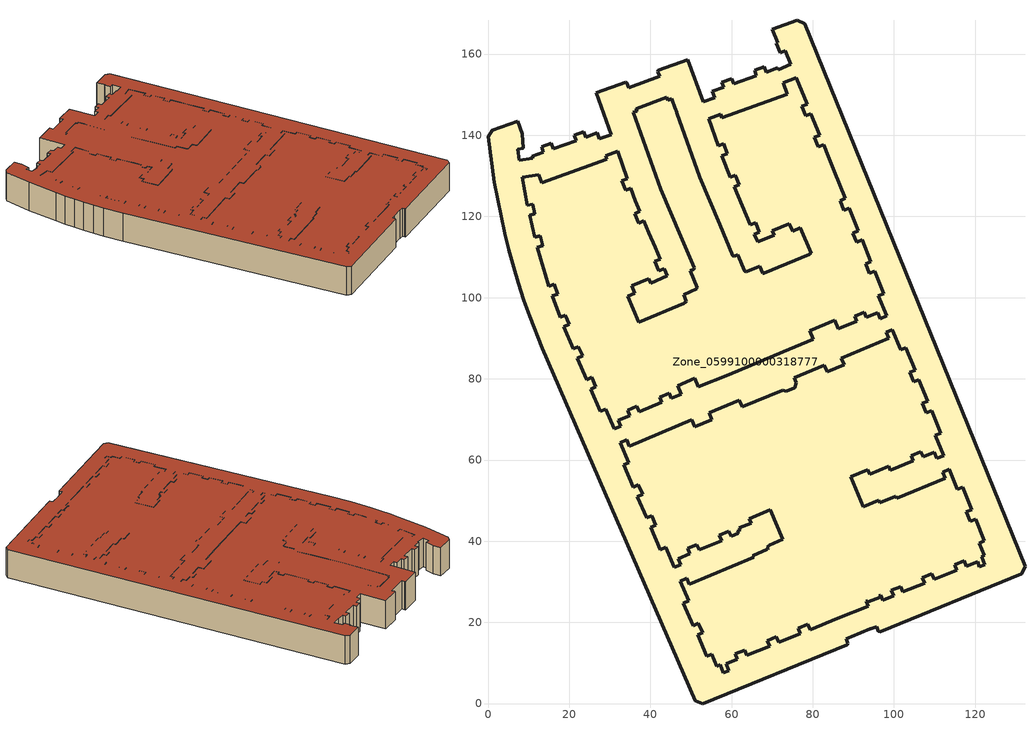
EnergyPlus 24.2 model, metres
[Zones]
Zone_0599100000318777
 floor ground (C_G): 94.15,18.46 89.47,16.51 88.2,15.97 88.66,14.87 88.48,14.47 52.85,0 51.02,0.76 13.42,87.49 10.29,95.38 8.83,99.35 7.48,103.62 6.35,107.47 5.16,111.76 4.15,115.88 1.57,128.46 0,139.58 1.06,141.27 7.31,143.49 8.41,140.38 8.73,136.75 7.38,136.55 7.72,133.87 11.04,134.33 10.89,134.79 13.66,135.75 13.25,137.12 15.62,137.97 16.11,136.72 21.7,138.66 21.23,140.01 23.62,140.86 24.09,139.53 26.95,140.55 27.45,139.07 30.31,140.09 26.67,150.46 33.91,153.09 34.21,152.94 34.64,151.71 42.25,154.48 41.83,155.66 41.95,155.96 49.18,158.56 53,148.26 55.79,149.28 55.25,150.77 58.1,151.78 57.63,153.1 60.01,153.96 60.48,152.64 66.12,154.69 65.65,156.01 68.06,156.87 68.52,155.55 71.4,156.57 71.5,156.16 74.63,157.44 73.24,160.85 71.97,160.32 71.02,162.6 71.4,162.74 70.04,166.07 76.13,168.28 77.96,167.49 132.27,33.78 131.47,31.96 96.56,17.74 96.15,17.87 95.7,18.98 94.22,18.38 z0; 72.61,77.18 62.59,73.09 61.92,74.69 54.45,71.59 55.13,69.94 50.9,68.23 50.17,69.88 34.78,63.44 34.15,64.97 32.55,64.29 34.69,59.36 33.39,58.8 35.75,53.26 37.06,53.86 38.08,51.58 36.79,50.97 39.06,45.75 40.34,46.28 41.36,43.98 40.05,43.39 42.44,37.9 43.74,38.45 45.86,33.56 47.52,34.26 46.9,35.73 49.66,36.92 49.16,38.21 51.48,39.17 51.99,37.88 57.56,40.16 57.02,41.49 59.36,42.45 59.91,41.17 61.69,41.9 61.48,42.44 62.15,42.78 61.94,43.27 64.79,44.46 64.35,45.52 69.57,47.7 72.63,40.45 69.28,39.01 69.21,38.84 68.83,38.68 68.99,38.31 68.87,38.01 68.76,37.96 65.24,36.46 65.42,35.99 49.57,29.39 48.95,30.86 47.33,30.17 49.45,25.29 48.15,24.72 50.53,19.21 51.84,19.78 52.85,17.46 51.62,16.9 53.83,11.61 55.12,12.18 56.39,9.2 57.18,9.53 57.98,7.61 59.31,8.09 58.7,9.79 61.36,10.89 60.88,12.23 63.22,13.19 63.79,11.88 69.37,14.15 68.8,15.46 71.03,16.43 71.64,15.11 76.94,17.22 76.45,18.58 78.79,19.51 79.33,18.2 86.11,21.08 86.15,20.99 93.69,24 93.19,25.24 93.49,25.36 93.6,25.03 96.58,26.21 96.42,26.59 96.75,26.7 97.18,25.48 99.91,26.56 99.33,27.88 101.68,28.83 102.17,27.53 107.54,29.69 107,30.98 109.34,31.95 109.9,30.61 115.51,32.9 114.94,34.24 117.29,35.18 117.8,33.89 120.58,34.98 121.05,33.73 122.41,34.25 121.59,36.22 122.24,36.5 121,39.53 122.26,40.07 120.15,45.4 118.81,44.88 117.84,47.22 119.16,47.73 116.91,53.32 115.59,52.78 113.6,57.69 111.98,57.04 112.61,55.55 100.63,50.59 100.4,51.09 96.55,49.47 96.27,50.07 92.4,48.5 89.29,55.88 93.5,57.61 93.98,56.55 98.67,58.5 99.1,57.43 104.76,59.79 104.25,61.08 106.56,62.05 107.16,60.79 109.91,61.9 110.54,60.41 112.21,61.1 110.2,66.06 111.49,66.59 109.27,72.16 107.94,71.61 106.98,73.96 108.26,74.5 106.13,79.76 104.83,79.26 103.88,81.6 105.2,82.14 102.91,87.68 101.63,87.17 99.6,92.09 98.06,91.43 98.67,89.96 87.03,85.12 87.69,83.49 83.51,81.76 82.85,83.33 75.38,80.31 75.94,78.97 75.52,77.84 73.47,76.97 z0; 98.2,95.48 96.17,100.4 97.48,100.94 95.26,106.53 93.96,105.99 93,108.3 94.3,108.82 92.16,114.19 90.85,113.65 89.88,115.91 91.22,116.48 88.95,122.07 87.65,121.56 86.75,123.88 88,124.43 85.26,131.14 83.81,134.77 82.64,137.65 81.35,137.1 80.4,139.44 81.69,140.01 79.53,145.28 78.25,144.8 77.29,147.14 78.61,147.68 75.91,154.18 72.71,152.87 73.73,150.1 57.6,144.27 57.28,145.14 54.32,144.09 56.7,137.4 58.04,137.87 58.88,135.49 57.61,134.97 59.66,129.69 60.95,130.17 61.91,127.85 60.65,127.27 64.59,117.91 65.9,118.47 66.87,116.15 65.59,115.58 66.41,113.72 70.46,115.42 70.01,116.48 74.21,118.25 75.02,116.4 76.92,117.21 79.62,110.92 79.18,110.74 79.2,110.69 67.91,105.94 67.67,106.02 66.9,107.69 63.57,106.32 63.27,106.44 61.53,110.55 60.64,110.19 60.34,110.32 57.03,118.11 52.17,129.64 46.45,145.58 46.51,145.61 46.15,146.6 46.09,146.57 45.22,149 44.3,148.67 44.06,149.33 36.47,146.57 36.7,145.91 35.81,145.6 42.59,126.64 47.52,115.06 50.79,107.32 50.67,107 49.77,106.62 51.53,102.46 51.44,102.25 51.39,102.24 51.41,102.17 48.16,100.76 48.84,99.08 48.76,98.9 48.29,98.72 48.3,98.63 37.09,93.9 34.46,100.28 36.19,101.04 35.43,102.89 39.64,104.63 40.07,103.58 44.13,105.33 43.38,107.15 42.09,106.62 41.09,108.92 42.4,109.47 41.15,112.37 39.64,116.02 38.41,118.88 37.11,118.33 36.11,120.66 37.39,121.22 36.22,123.89 35.18,126.9 33.88,126.43 32.99,128.83 34.32,129.32 31.9,136.02 28.96,134.96 29.27,134.07 13.19,128.31 12.49,130.29 8.38,129.6 9.69,122.75 11.05,123.05 11.57,120.61 10.23,120.28 11.48,114.86 12.85,115.22 13.48,112.78 12.15,112.4 12.96,109.45 14.04,105.73 15,102.81 16.3,103.25 17.13,100.88 15.82,100.43 17.77,95.22 19.07,95.71 19.99,93.38 18.68,92.86 20.98,87.38 22.29,87.95 23.3,85.62 21.98,85.08 24.31,79.82 25.58,80.33 26.6,78.03 25.3,77.45 27.68,71.95 28.98,72.51 31.08,67.67 32.73,68.37 32.13,69.83 34.92,70.96 34.38,72.24 36.7,73.21 37.24,71.92 42.82,74.21 42.28,75.5 44.61,76.49 45.13,75.17 47.62,76.21 46.72,78.32 50.93,80.09 51.78,78.04 59.27,81.05 72.75,86.63 80.16,89.77 79.29,91.86 85.43,94.4 86.33,92.29 90.89,94.14 90.34,95.45 92.64,96.41 93.23,95.14 96.03,96.3 96.64,94.83 z0
 wall outside (C_F): 76.13,168.28 70.04,166.07 71.4,162.74 71.02,162.6 71.97,160.32 73.24,160.85 74.63,157.44 71.5,156.16 71.4,156.57 68.52,155.55 68.06,156.87 65.65,156.01 66.12,154.69 60.48,152.64 60.01,153.96 57.63,153.1 58.1,151.78 55.25,150.77 55.79,149.28 53,148.26 49.18,158.56 41.95,155.96 41.83,155.66 42.25,154.48 34.64,151.71 34.21,152.94 33.91,153.09 26.67,150.46 30.31,140.09 27.45,139.07 26.95,140.55 24.09,139.53 23.62,140.86 21.23,140.01 21.7,138.66 16.11,136.72 15.62,137.97 13.25,137.12 13.66,135.75 10.89,134.79 11.04,134.33 7.72,133.87 7.38,136.55 8.73,136.75 8.41,140.38 7.31,143.49 1.06,141.27 0,139.58 1.57,128.46 4.15,115.88 5.16,111.76 6.35,107.47 7.48,103.62 8.83,99.35 10.29,95.38 13.42,87.49 51.02,0.76 52.85,0 88.48,14.47 88.66,14.87 88.2,15.97 89.47,16.51 94.15,18.46 94.22,18.38 95.7,18.98 96.15,17.87 96.56,17.74 131.47,31.96 132.27,33.78 77.96,167.49 76.13,168.28 / 35.81,145.6 36.7,145.91 36.47,146.57 44.06,149.33 44.3,148.67 45.22,149 46.09,146.57 46.15,146.6 46.51,145.61 46.45,145.58 52.17,129.64 57.03,118.11 60.34,110.32 60.64,110.19 61.53,110.55 63.27,106.44 63.57,106.32 66.9,107.69 67.67,106.02 67.91,105.94 79.2,110.69 79.18,110.74 79.62,110.92 76.92,117.21 75.02,116.4 74.21,118.25 70.01,116.48 70.46,115.42 66.41,113.72 65.59,115.58 66.87,116.15 65.9,118.47 64.59,117.91 60.65,127.27 61.91,127.85 60.95,130.17 59.66,129.69 57.61,134.97 58.88,135.49 58.04,137.87 56.7,137.4 54.32,144.09 57.28,145.14 57.6,144.27 73.73,150.1 72.71,152.87 75.91,154.18 78.61,147.68 77.29,147.14 78.25,144.8 79.53,145.28 81.69,140.01 80.4,139.44 81.35,137.1 82.64,137.65 83.81,134.77 85.26,131.14 88,124.43 86.75,123.88 87.65,121.56 88.95,122.07 91.22,116.48 89.88,115.91 90.85,113.65 92.16,114.19 94.3,108.82 93,108.3 93.96,105.99 95.26,106.53 97.48,100.94 96.17,100.4 98.2,95.48 96.64,94.83 96.03,96.3 93.23,95.14 92.64,96.41 90.34,95.45 90.89,94.14 86.33,92.29 85.43,94.4 79.29,91.86 80.16,89.77 72.75,86.63 59.27,81.05 51.78,78.04 50.93,80.09 46.72,78.32 47.62,76.21 45.13,75.17 44.61,76.49 42.28,75.5 42.82,74.21 37.24,71.92 36.7,73.21 34.38,72.24 34.92,70.96 32.13,69.83 32.73,68.37 31.08,67.67 28.98,72.51 27.68,71.95 25.3,77.45 26.6,78.03 25.58,80.33 24.31,79.82 21.98,85.08 23.3,85.62 22.29,87.95 20.98,87.38 18.68,92.86 19.99,93.38 19.07,95.71 17.77,95.22 15.82,100.43 17.13,100.88 16.3,103.25 15,102.81 14.04,105.73 12.96,109.45 12.15,112.4 13.48,112.78 12.85,115.22 11.48,114.86 10.23,120.28 11.57,120.61 11.05,123.05 9.69,122.75 8.38,129.6 12.49,130.29 13.19,128.31 29.27,134.07 28.96,134.96 31.9,136.02 34.32,129.32 32.99,128.83 33.88,126.43 35.18,126.9 36.22,123.89 37.39,121.22 36.11,120.66 37.11,118.33 38.41,118.88 39.64,116.02 41.15,112.37 42.4,109.47 41.09,108.92 42.09,106.62 43.38,107.15 44.13,105.33 40.07,103.58 39.64,104.63 35.43,102.89 36.19,101.04 34.46,100.28 37.09,93.9 48.3,98.63 48.29,98.72 48.76,98.9 48.84,99.08 48.16,100.76 51.41,102.17 51.39,102.24 51.44,102.25 51.53,102.46 49.77,106.62 50.67,107 50.79,107.32 47.52,115.06 42.59,126.64 35.81,145.6 / 54.45,71.59 61.92,74.69 62.59,73.09 72.61,77.18 73.47,76.97 75.52,77.84 75.94,78.97 75.38,80.31 82.85,83.33 83.51,81.76 87.69,83.49 87.03,85.12 98.67,89.96 98.06,91.43 99.6,92.09 101.63,87.17 102.91,87.68 105.2,82.14 103.88,81.6 104.83,79.26 106.13,79.76 108.26,74.5 106.98,73.96 107.94,71.61 109.27,72.16 111.49,66.59 110.2,66.06 112.21,61.1 110.54,60.41 109.91,61.9 107.16,60.79 106.56,62.05 104.25,61.08 104.76,59.79 99.1,57.43 98.67,58.5 93.98,56.55 93.5,57.61 89.29,55.88 92.4,48.5 96.27,50.07 96.55,49.47 100.4,51.09 100.63,50.59 112.61,55.55 111.98,57.04 113.6,57.69 115.59,52.78 116.91,53.32 119.16,47.73 117.84,47.22 118.81,44.88 120.15,45.4 122.26,40.07 121,39.53 122.24,36.5 121.59,36.22 122.41,34.25 121.05,33.73 120.58,34.98 117.8,33.89 117.29,35.18 114.94,34.24 115.51,32.9 109.9,30.61 109.34,31.95 107,30.98 107.54,29.69 102.17,27.53 101.68,28.83 99.33,27.88 99.91,26.56 97.18,25.48 96.75,26.7 96.42,26.59 96.58,26.21 93.6,25.03 93.49,25.36 93.19,25.24 93.69,24 86.15,20.99 86.11,21.08 79.33,18.2 78.79,19.51 76.45,18.58 76.94,17.22 71.64,15.11 71.03,16.43 68.8,15.46 69.37,14.15 63.79,11.88 63.22,13.19 60.88,12.23 61.36,10.89 58.7,9.79 59.31,8.09 57.98,7.61 57.18,9.53 56.39,9.2 55.12,12.18 53.83,11.61 51.62,16.9 52.85,17.46 51.84,19.78 50.53,19.21 48.15,24.72 49.45,25.29 47.33,30.17 48.95,30.86 49.57,29.39 65.42,35.99 65.24,36.46 68.76,37.96 68.87,38.01 68.99,38.31 68.83,38.68 69.21,38.84 69.28,39.01 72.63,40.45 69.57,47.7 64.35,45.52 64.79,44.46 61.94,43.27 62.15,42.78 61.48,42.44 61.69,41.9 59.91,41.17 59.36,42.45 57.02,41.49 57.56,40.16 51.99,37.88 51.48,39.17 49.16,38.21 49.66,36.92 46.9,35.73 47.52,34.26 45.86,33.56 43.74,38.45 42.44,37.9 40.05,43.39 41.36,43.98 40.34,46.28 39.06,45.75 36.79,50.97 38.08,51.58 37.06,53.86 35.75,53.26 33.39,58.8 34.69,59.36 32.55,64.29 34.15,64.97 34.78,63.44 50.17,69.88 50.9,68.23 55.13,69.94 54.45,71.59 z0:12.62
 roof outside (C_R): 89.47,16.51 94.15,18.46 94.22,18.38 95.7,18.98 96.15,17.87 96.56,17.74 131.47,31.96 132.27,33.78 77.96,167.49 76.13,168.28 70.04,166.07 71.4,162.74 71.02,162.6 71.97,160.32 73.24,160.85 74.63,157.44 71.5,156.16 71.4,156.57 68.52,155.55 68.06,156.87 65.65,156.01 66.12,154.69 60.48,152.64 60.01,153.96 57.63,153.1 58.1,151.78 55.25,150.77 55.79,149.28 53,148.26 49.18,158.56 41.95,155.96 41.83,155.66 42.25,154.48 34.64,151.71 34.21,152.94 33.91,153.09 26.67,150.46 30.31,140.09 27.45,139.07 26.95,140.55 24.09,139.53 23.62,140.86 21.23,140.01 21.7,138.66 16.11,136.72 15.62,137.97 13.25,137.12 13.66,135.75 10.89,134.79 11.04,134.33 7.72,133.87 7.38,136.55 8.73,136.75 8.41,140.38 7.31,143.49 1.06,141.27 0,139.58 1.57,128.46 4.15,115.88 5.16,111.76 6.35,107.47 7.48,103.62 8.83,99.35 10.29,95.38 13.42,87.49 51.02,0.76 52.85,0 88.48,14.47 88.66,14.87 88.2,15.97 z12.62; 52.85,17.46 51.84,19.78 50.53,19.21 48.15,24.72 49.45,25.29 47.33,30.17 48.95,30.86 49.57,29.39 65.42,35.99 65.24,36.46 68.76,37.96 68.87,38.01 68.99,38.31 68.83,38.68 69.21,38.84 69.28,39.01 72.63,40.45 69.57,47.7 64.35,45.52 64.79,44.46 61.94,43.27 62.15,42.78 61.48,42.44 61.69,41.9 59.91,41.17 59.36,42.45 57.02,41.49 57.56,40.16 51.99,37.88 51.48,39.17 49.16,38.21 49.66,36.92 46.9,35.73 47.52,34.26 45.86,33.56 43.74,38.45 42.44,37.9 40.05,43.39 41.36,43.98 40.34,46.28 39.06,45.75 36.79,50.97 38.08,51.58 37.06,53.86 35.75,53.26 33.39,58.8 34.69,59.36 32.55,64.29 34.15,64.97 34.78,63.44 50.17,69.88 50.9,68.23 55.13,69.94 54.45,71.59 61.92,74.69 62.59,73.09 72.61,77.18 73.47,76.97 75.52,77.84 75.94,78.97 75.38,80.31 82.85,83.33 83.51,81.76 87.69,83.49 87.03,85.12 98.67,89.96 98.06,91.43 99.6,92.09 101.63,87.17 102.91,87.68 105.2,82.14 103.88,81.6 104.83,79.26 106.13,79.76 108.26,74.5 106.98,73.96 107.94,71.61 109.27,72.16 111.49,66.59 110.2,66.06 112.21,61.1 110.54,60.41 109.91,61.9 107.16,60.79 106.56,62.05 104.25,61.08 104.76,59.79 99.1,57.43 98.67,58.5 93.98,56.55 93.5,57.61 89.29,55.88 92.4,48.5 96.27,50.07 96.55,49.47 100.4,51.09 100.63,50.59 112.61,55.55 111.98,57.04 113.6,57.69 115.59,52.78 116.91,53.32 119.16,47.73 117.84,47.22 118.81,44.88 120.15,45.4 122.26,40.07 121,39.53 122.24,36.5 121.59,36.22 122.41,34.25 121.05,33.73 120.58,34.98 117.8,33.89 117.29,35.18 114.94,34.24 115.51,32.9 109.9,30.61 109.34,31.95 107,30.98 107.54,29.69 102.17,27.53 101.68,28.83 99.33,27.88 99.91,26.56 97.18,25.48 96.75,26.7 96.42,26.59 96.58,26.21 93.6,25.03 93.49,25.36 93.19,25.24 93.69,24 86.15,20.99 86.11,21.08 79.33,18.2 78.79,19.51 76.45,18.58 76.94,17.22 71.64,15.11 71.03,16.43 68.8,15.46 69.37,14.15 63.79,11.88 63.22,13.19 60.88,12.23 61.36,10.89 58.7,9.79 59.31,8.09 57.98,7.61 57.18,9.53 56.39,9.2 55.12,12.18 53.83,11.61 51.62,16.9 z12.62; 96.17,100.4 98.2,95.48 96.64,94.83 96.03,96.3 93.23,95.14 92.64,96.41 90.34,95.45 90.89,94.14 86.33,92.29 85.43,94.4 79.29,91.86 80.16,89.77 72.75,86.63 59.27,81.05 51.78,78.04 50.93,80.09 46.72,78.32 47.62,76.21 45.13,75.17 44.61,76.49 42.28,75.5 42.82,74.21 37.24,71.92 36.7,73.21 34.38,72.24 34.92,70.96 32.13,69.83 32.73,68.37 31.08,67.67 28.98,72.51 27.68,71.95 25.3,77.45 26.6,78.03 25.58,80.33 24.31,79.82 21.98,85.08 23.3,85.62 22.29,87.95 20.98,87.38 18.68,92.86 19.99,93.38 19.07,95.71 17.77,95.22 15.82,100.43 17.13,100.88 16.3,103.25 15,102.81 14.04,105.73 12.96,109.45 12.15,112.4 13.48,112.78 12.85,115.22 11.48,114.86 10.23,120.28 11.57,120.61 11.05,123.05 9.69,122.75 8.38,129.6 12.49,130.29 13.19,128.31 29.27,134.07 28.96,134.96 31.9,136.02 34.32,129.32 32.99,128.83 33.88,126.43 35.18,126.9 36.22,123.89 37.39,121.22 36.11,120.66 37.11,118.33 38.41,118.88 39.64,116.02 41.15,112.37 42.4,109.47 41.09,108.92 42.09,106.62 43.38,107.15 44.13,105.33 40.07,103.58 39.64,104.63 35.43,102.89 36.19,101.04 34.46,100.28 37.09,93.9 48.3,98.63 48.29,98.72 48.76,98.9 48.84,99.08 48.16,100.76 51.41,102.17 51.39,102.24 51.44,102.25 51.53,102.46 49.77,106.62 50.67,107 50.79,107.32 47.52,115.06 42.59,126.64 35.81,145.6 36.7,145.91 36.47,146.57 44.06,149.33 44.3,148.67 45.22,149 46.09,146.57 46.15,146.6 46.51,145.61 46.45,145.58 52.17,129.64 57.03,118.11 60.34,110.32 60.64,110.19 61.53,110.55 63.27,106.44 63.57,106.32 66.9,107.69 67.67,106.02 67.91,105.94 79.2,110.69 79.18,110.74 79.62,110.92 76.92,117.21 75.02,116.4 74.21,118.25 70.01,116.48 70.46,115.42 66.41,113.72 65.59,115.58 66.87,116.15 65.9,118.47 64.59,117.91 60.65,127.27 61.91,127.85 60.95,130.17 59.66,129.69 57.61,134.97 58.88,135.49 58.04,137.87 56.7,137.4 54.32,144.09 57.28,145.14 57.6,144.27 73.73,150.1 72.71,152.87 75.91,154.18 78.61,147.68 77.29,147.14 78.25,144.8 79.53,145.28 81.69,140.01 80.4,139.44 81.35,137.1 82.64,137.65 83.81,134.77 85.26,131.14 88,124.43 86.75,123.88 87.65,121.56 88.95,122.07 91.22,116.48 89.88,115.91 90.85,113.65 92.16,114.19 94.3,108.82 93,108.3 93.96,105.99 95.26,106.53 97.48,100.94 z12.62
[BUILDING]
Pand.0599100000318777: North Axis=0; Terrain=City; Loads Convergence Tolerance Value=0.04; Temperature Convergence Tolerance Value=0.4; Solar Distribution=FullExterior; Maximum Number of Warmup Days=25; Minimum Number of Warmup Days=1
[Site:Location]
Rotterdam.The.Hague.AP_ZH_NLD Design_Conditions: Latitude=51.96; Longitude=4.45; Time Zone=1; Elevation=-4.5
[SITE:GROUNDTEMPERATURE:BUILDINGSURFACE]
18, 18, 18, 18, 18, 18, 18, 18, 18, 18, 18, 18
[MATERIAL] Thermal Absorptance=0.9; Solar Absorptance=0.7; Visible Absorptance=0.7
Name | Roughness | Thickness | Conductivity | Density | Specific Heat
G.TI.1946 | MediumSmooth | 0.15 | 1 | 540 | 1210
F.TI.1946 | Rough | 0.3 | 0.857143 | 1920 | 840
R.TI.1946 | MediumRough | 0.2 | 0.1 | 1500 | 1000
[CONSTRUCTION]
C_G: G.TI.1946
C_F: F.TI.1946
C_R: R.TI.1946
[ZONE]
Zone_0599100000318777: Type=1; Multiplier=1; Ceiling Height=Autocalculate; Volume=Autocalculate; Floor Area=autocalculate; Part of Total Floor Area=Yes
[ZONEINFILTRATION:DESIGNFLOWRATE]
Infil_Zone_0599100000318777: Zone or ZoneList or Space or SpaceList=Zone_0599100000318777; Schedule=AlwaysOn; Design Flow Rate Calculation Method=Flow/Area; Flow Rate per Floor Area=0.003; Constant Term Coefficient=1; Temperature Term Coefficient=0; Velocity Term Coefficient=0; Velocity Squared Term Coefficient=0
[HVACTEMPLATE:ZONE:IDEALLOADSAIRSYSTEM]
Zone_0599100000318777: Maximum Heating Supply Air Temperature=50; Minimum Cooling Supply Air Temperature=13; Maximum Heating Supply Air Humidity Ratio=0.0156; Minimum Cooling Supply Air Humidity Ratio=0.0077; Heating Limit=NoLimit; Cooling Limit=NoLimit; Dehumidification Control Type=ConstantSensibleHeatRatio; Cooling Sensible Heat Ratio=0.7; Dehumidification Setpoint=60; Humidification Control Type=None; Humidification Setpoint=30; Outdoor Air Method=None; Outdoor Air Flow Rate per Person=0.00944; Outdoor Air Flow Rate per Zone Floor Area=0; Outdoor Air Flow Rate per Zone=0; Demand Controlled Ventilation Type=None; Outdoor Air Economizer Type=NoEconomizer; Heat Recovery Type=None; Sensible Heat Recovery Effectiveness=0.7; Latent Heat Recovery Effectiveness=0.65
[ZONECONTROL:THERMOSTAT]
ThermostatControl_Zone_0599100000318777: Zone or ZoneList=Zone_0599100000318777; Control Type Schedule=DualSetpointControlType; Control 1=Thermostat_Zone_0599100000318777; Temperature Difference Between Cutout And Setpoint=0
[THERMOSTATSETPOINT:DUALSETPOINT]
Thermostat_Zone_0599100000318777: Heating Setpoint Temperature Schedule=HeatingSetpoint_Zone_0599100000318777; Cooling Setpoint Temperature Schedule=CoolingSetpoint_Zone_0599100000318777
[SCHEDULE:COMPACT]
HeatingSetpoint_Zone_0599100000318777: Through: 12/31, For: AllDays, Until: 24:00, 21
CoolingSetpoint_Zone_0599100000318777: Through: 12/31, For: AllDays, Until: 24:00, 24
DualSetpointControlType: Through: 12/31, For: AllDays, Until: 24:00, 4
AlwaysOn: Through: 12/31, For: AllDays, Until: 24:00, 1
